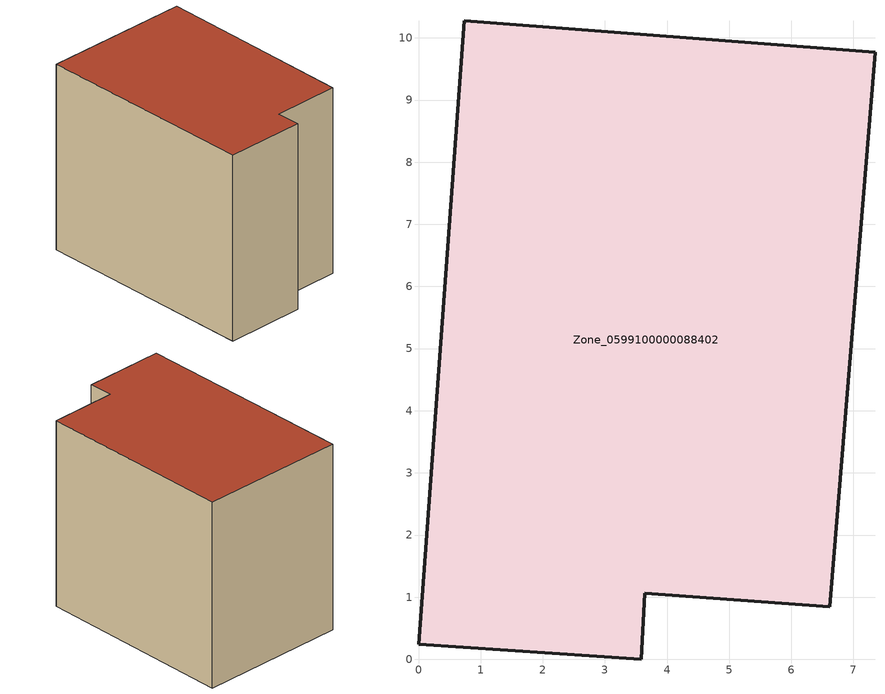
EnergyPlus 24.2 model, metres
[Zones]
Zone_0599100000088402
 floor ground (C_G): 3.64,1.06 3.59,0 0,0.25 0.74,10.28 7.35,9.77 6.62,0.85 z7.45
 wall outside (C_F): 0.74,10.28 0,0.25 3.59,0 3.64,1.06 6.62,0.85 7.35,9.77 0.74,10.28 z7.45:15.94
 roof outside (C_R): 6.62,0.85 7.35,9.77 0.74,10.28 0,0.25 3.59,0 3.64,1.06 z15.94
[BUILDING]
Pand.0599100000088402: North Axis=0; Terrain=City; Loads Convergence Tolerance Value=0.04; Temperature Convergence Tolerance Value=0.4; Solar Distribution=FullExterior; Maximum Number of Warmup Days=25; Minimum Number of Warmup Days=1
[Site:Location]
Rotterdam.The.Hague.AP_ZH_NLD Design_Conditions: Latitude=51.96; Longitude=4.45; Time Zone=1; Elevation=-4.5
[SITE:GROUNDTEMPERATURE:BUILDINGSURFACE]
18, 18, 18, 18, 18, 18, 18, 18, 18, 18, 18, 18
[MATERIAL] Thermal Absorptance=0.9; Solar Absorptance=0.7; Visible Absorptance=0.7
Name | Roughness | Thickness | Conductivity | Density | Specific Heat
G.TI.1965-1974 | MediumSmooth | 0.15 | 0.882353 | 540 | 1210
F.TI.1965-1974 | Rough | 0.3 | 0.697674 | 1920 | 840
R.TI.1965-1974 | MediumRough | 0.2 | 0.232558 | 1500 | 1000
[CONSTRUCTION]
C_G: G.TI.1965-1974
C_F: F.TI.1965-1974
C_R: R.TI.1965-1974
[ZONE]
Zone_0599100000088402: Type=1; Multiplier=1; Ceiling Height=Autocalculate; Volume=Autocalculate; Floor Area=autocalculate; Part of Total Floor Area=Yes
[ZONEINFILTRATION:DESIGNFLOWRATE]
Infil_Zone_0599100000088402: Zone or ZoneList or Space or SpaceList=Zone_0599100000088402; Schedule=AlwaysOn; Design Flow Rate Calculation Method=Flow/Area; Flow Rate per Floor Area=0.003; Constant Term Coefficient=1; Temperature Term Coefficient=0; Velocity Term Coefficient=0; Velocity Squared Term Coefficient=0
[HVACTEMPLATE:ZONE:IDEALLOADSAIRSYSTEM]
Zone_0599100000088402: Maximum Heating Supply Air Temperature=50; Minimum Cooling Supply Air Temperature=13; Maximum Heating Supply Air Humidity Ratio=0.0156; Minimum Cooling Supply Air Humidity Ratio=0.0077; Heating Limit=NoLimit; Cooling Limit=NoLimit; Dehumidification Control Type=ConstantSensibleHeatRatio; Cooling Sensible Heat Ratio=0.7; Dehumidification Setpoint=60; Humidification Control Type=None; Humidification Setpoint=30; Outdoor Air Method=None; Outdoor Air Flow Rate per Person=0.00944; Outdoor Air Flow Rate per Zone Floor Area=0; Outdoor Air Flow Rate per Zone=0; Demand Controlled Ventilation Type=None; Outdoor Air Economizer Type=NoEconomizer; Heat Recovery Type=None; Sensible Heat Recovery Effectiveness=0.7; Latent Heat Recovery Effectiveness=0.65
[ZONECONTROL:THERMOSTAT]
ThermostatControl_Zone_0599100000088402: Zone or ZoneList=Zone_0599100000088402; Control Type Schedule=DualSetpointControlType; Control 1=Thermostat_Zone_0599100000088402; Temperature Difference Between Cutout And Setpoint=0
[THERMOSTATSETPOINT:DUALSETPOINT]
Thermostat_Zone_0599100000088402: Heating Setpoint Temperature Schedule=HeatingSetpoint_Zone_0599100000088402; Cooling Setpoint Temperature Schedule=CoolingSetpoint_Zone_0599100000088402
[SCHEDULE:COMPACT]
HeatingSetpoint_Zone_0599100000088402: Through: 12/31, For: AllDays, Until: 24:00, 21
CoolingSetpoint_Zone_0599100000088402: Through: 12/31, For: AllDays, Until: 24:00, 24
DualSetpointControlType: Through: 12/31, For: AllDays, Until: 24:00, 4
AlwaysOn: Through: 12/31, For: AllDays, Until: 24:00, 1
